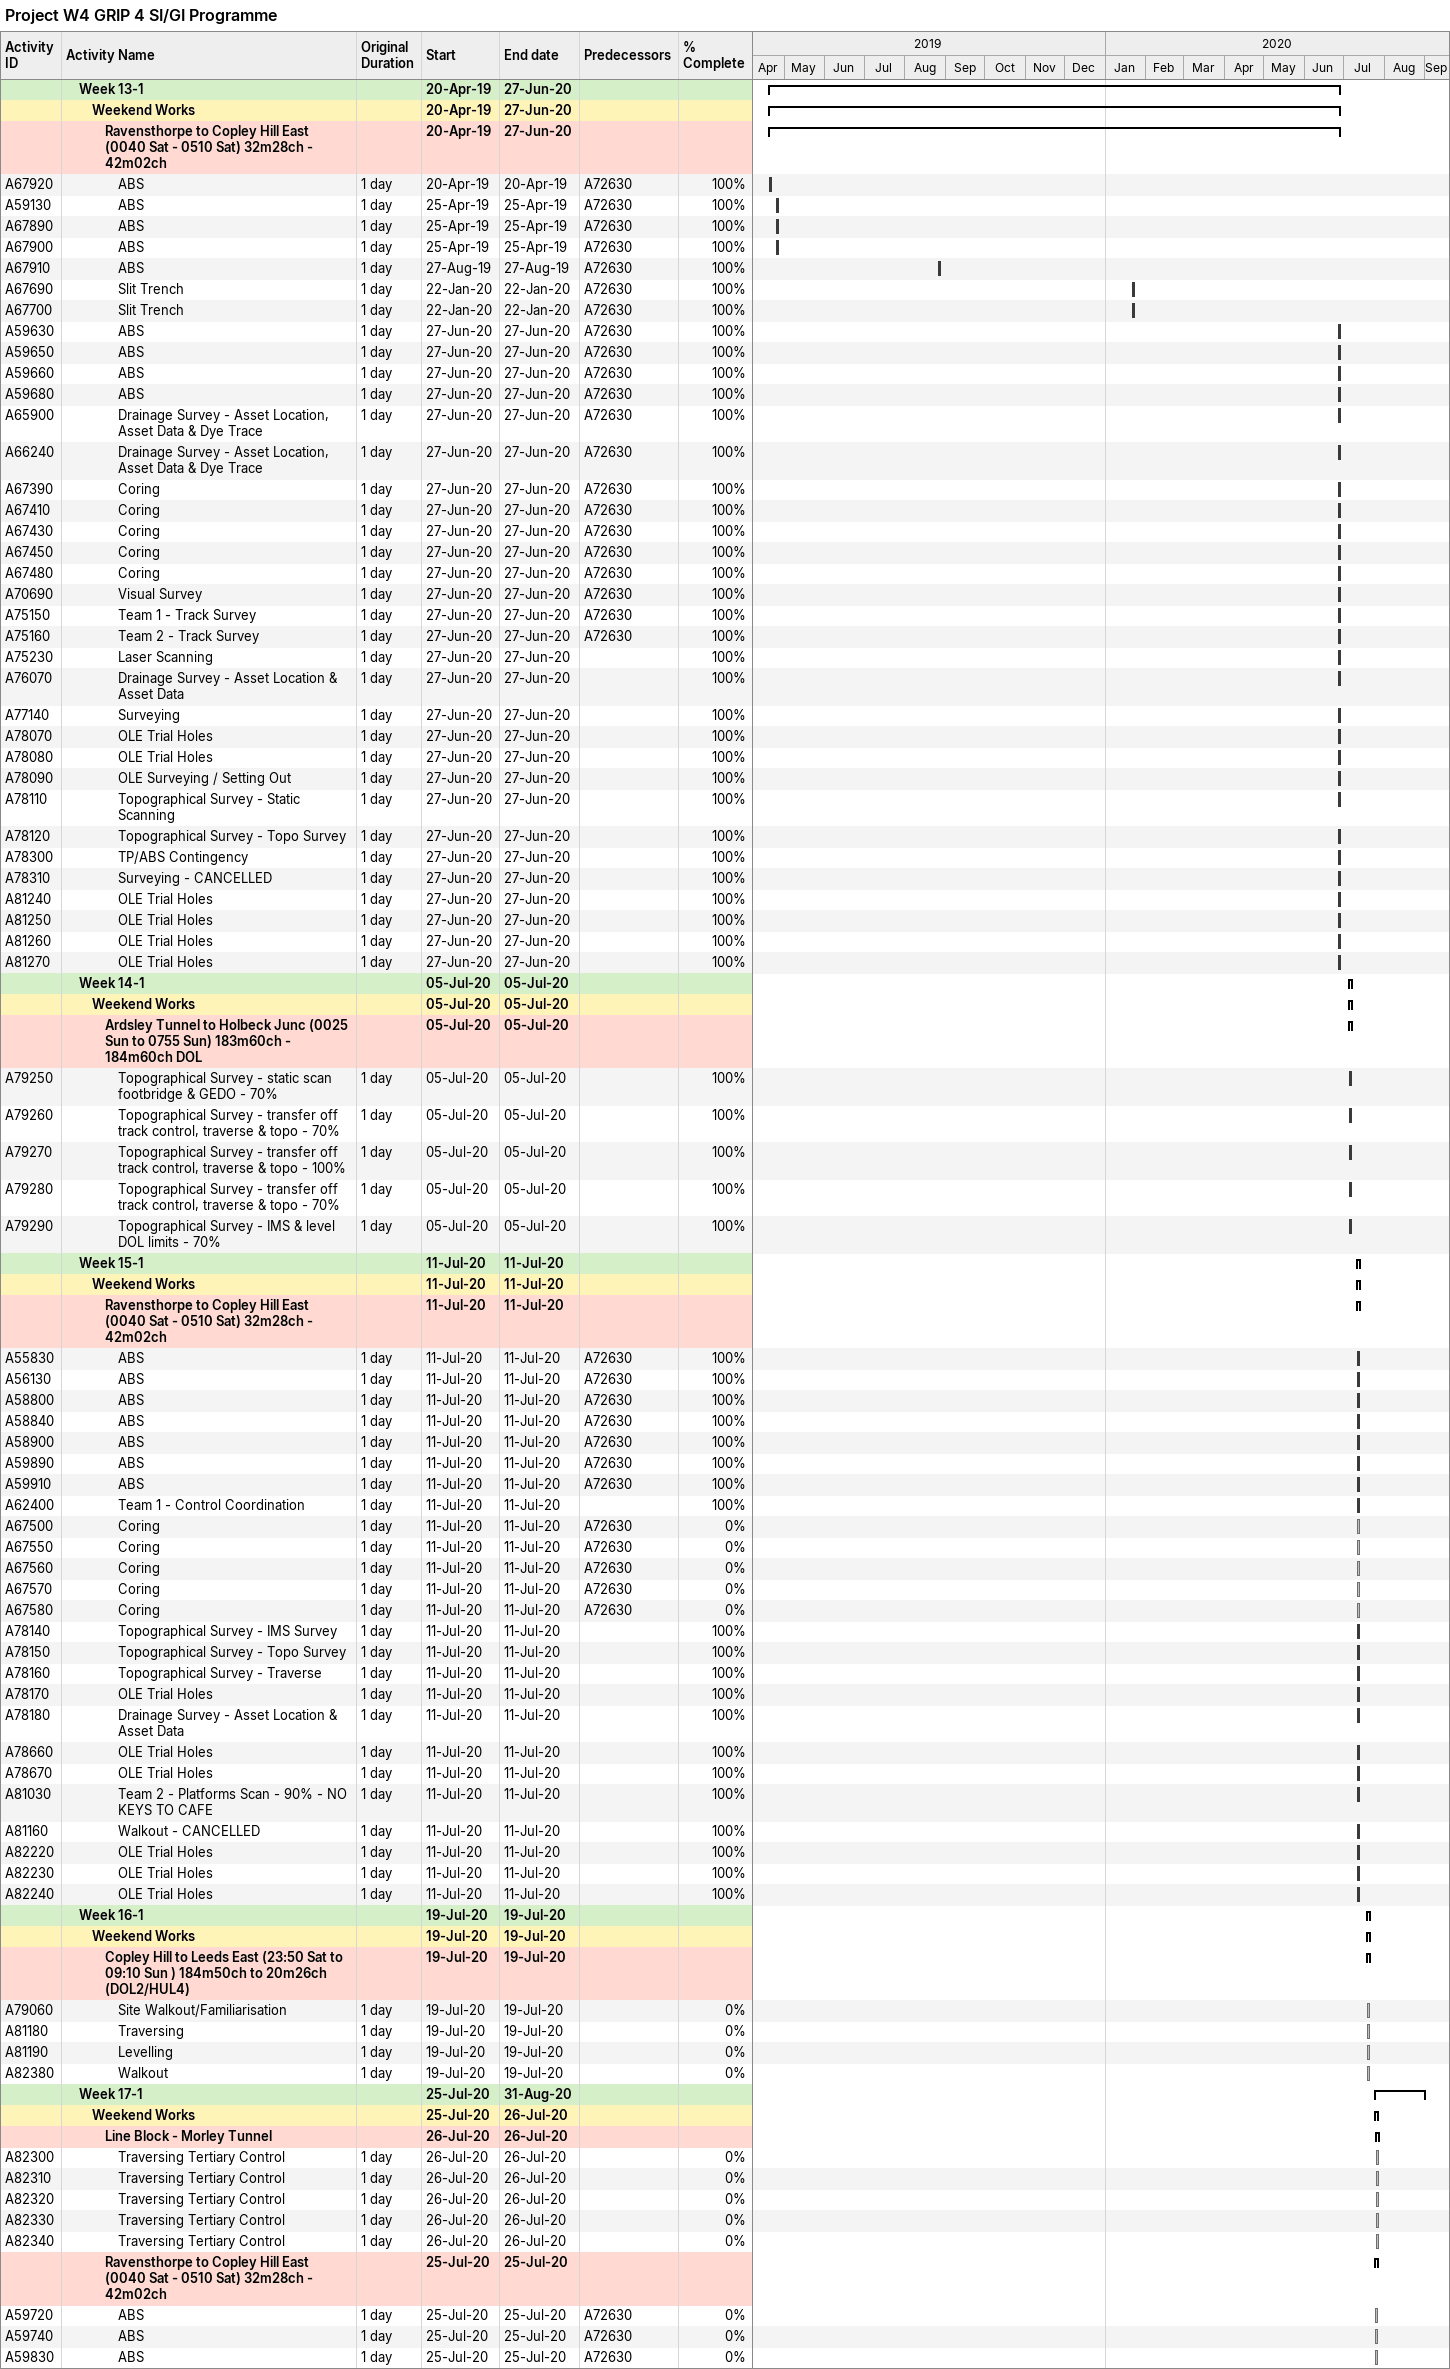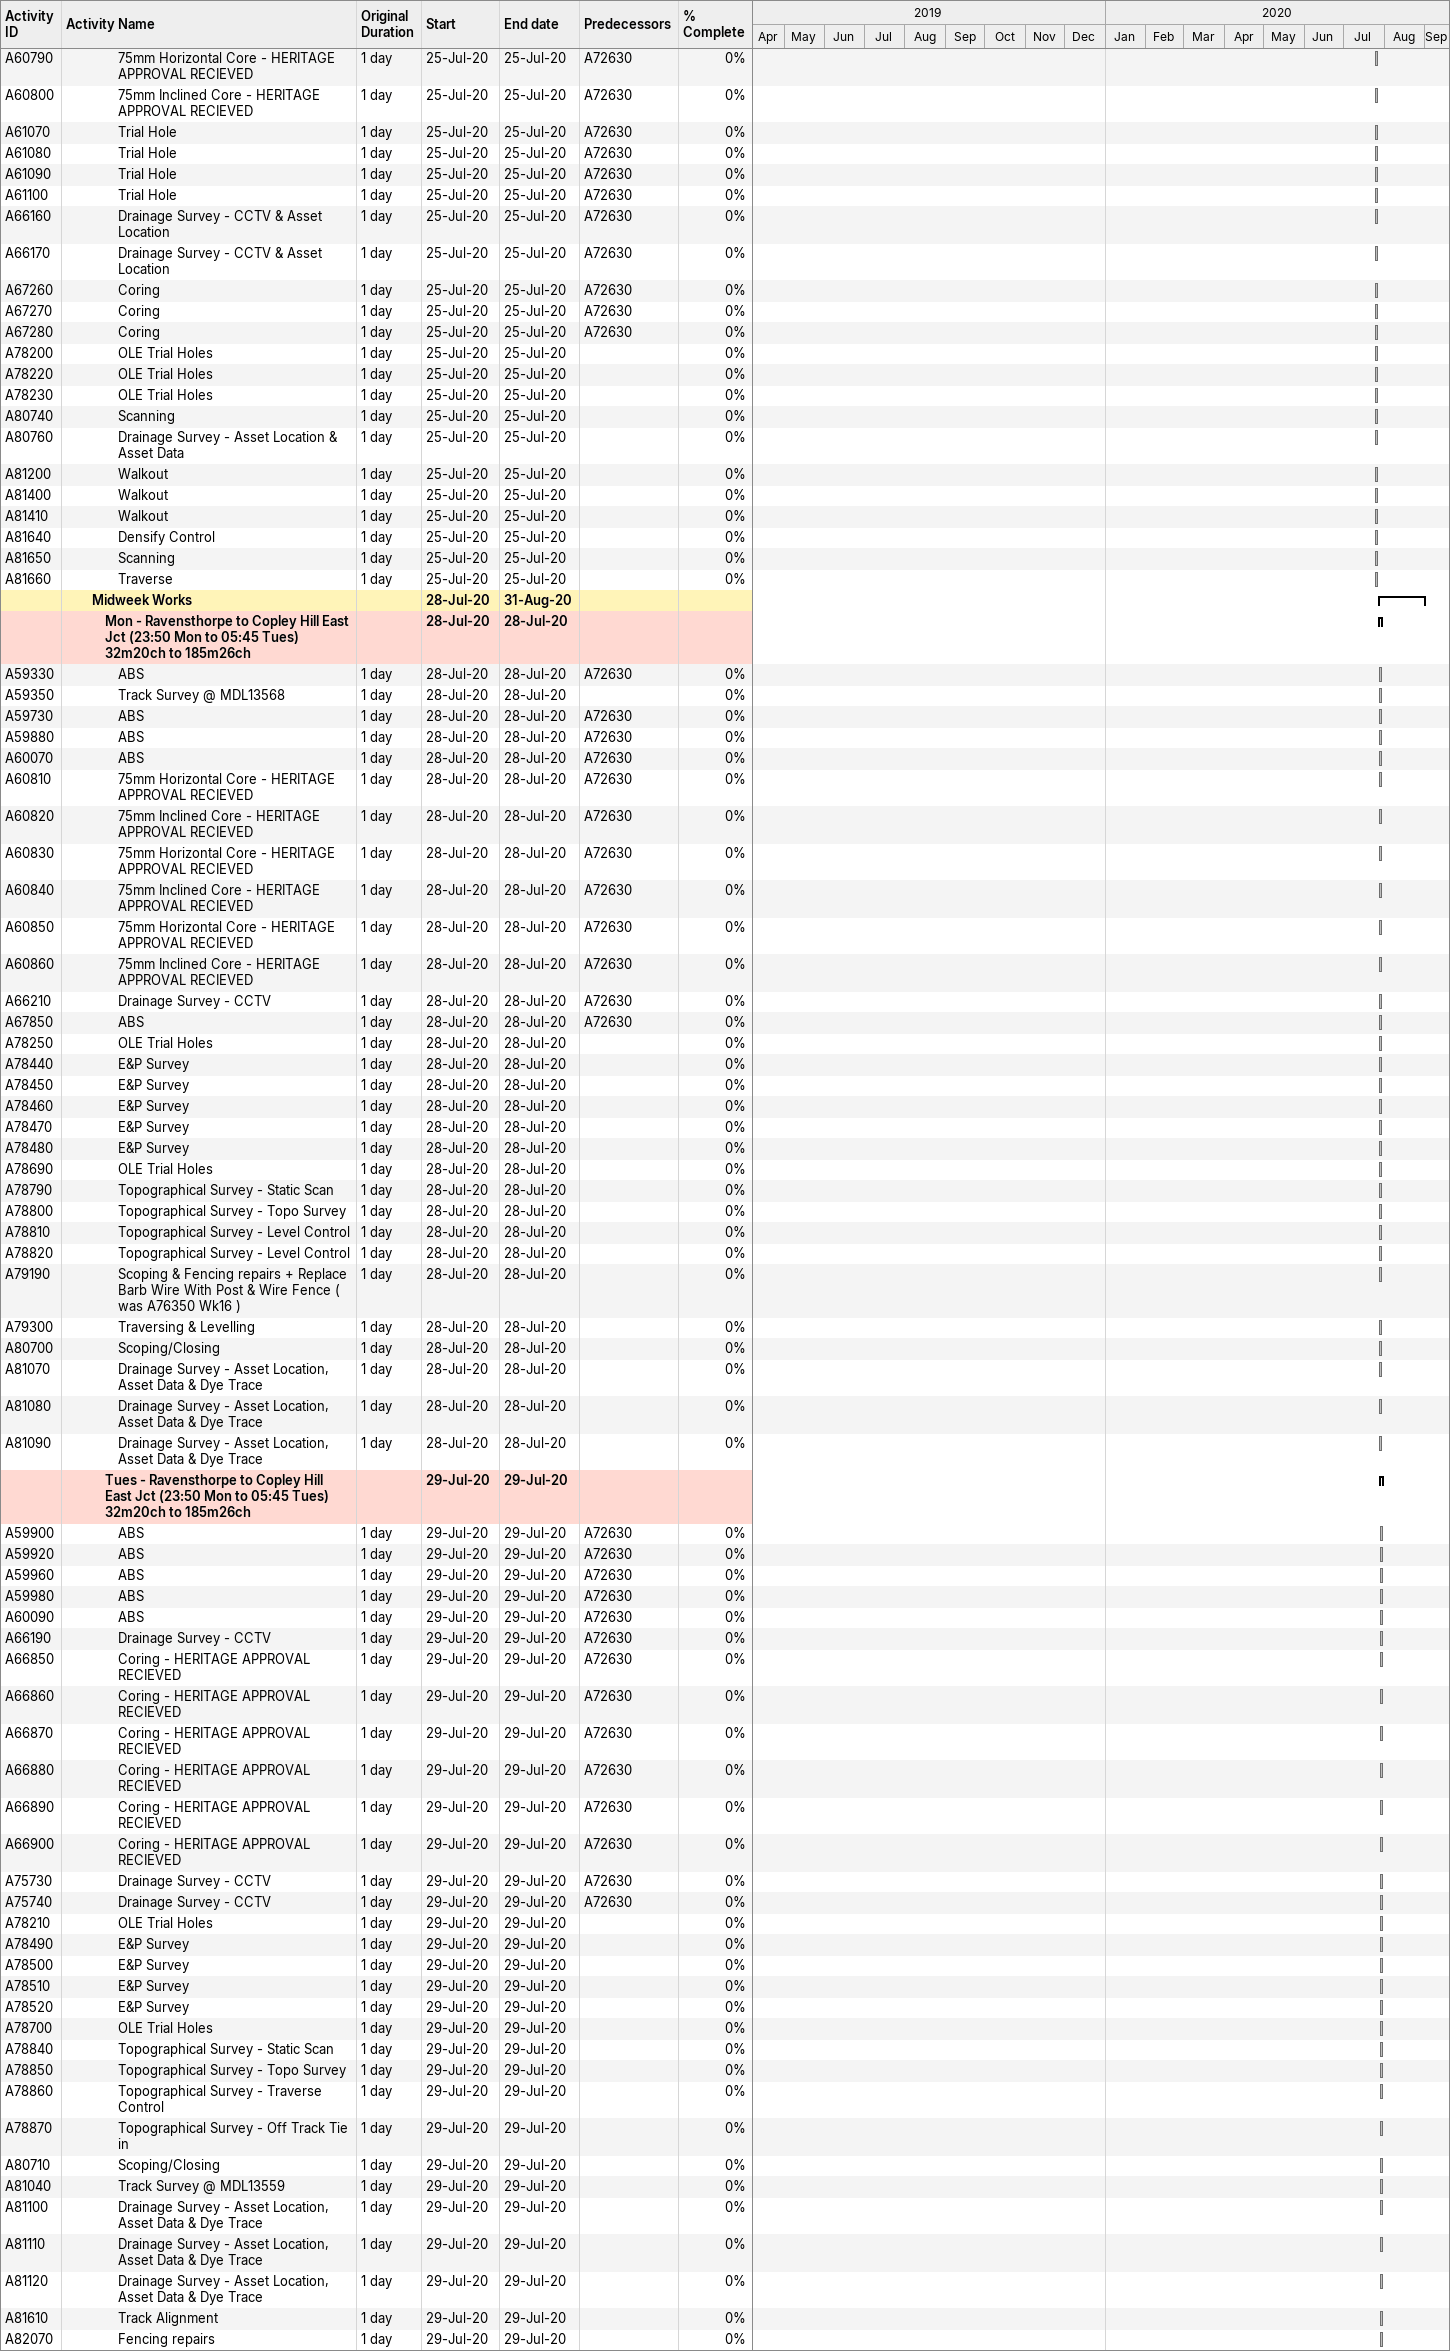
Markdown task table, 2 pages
Project W4 GRIP 4 SI/GI Programme

| ID | Level | Task | Original duration | Start | Finish | Predecessors | % complete |
|---|---|---|---|---|---|---|---|
|  | 2 | **Week 13-1** |  | 2019-04-20 | 2020-06-27 |  |  |
|  | 3 | **Weekend Works** |  | 2019-04-20 | 2020-06-27 |  |  |
|  | 4 | **Ravensthorpe to Copley Hill East (0040 Sat - 0510 Sat) 32m28ch - 42m02ch** |  | 2019-04-20 | 2020-06-27 |  |  |
| A67920 | 5 | ABS | 1d | 2019-04-20 | 2019-04-20 | A72630 | 100 |
| A59130 | 5 | ABS | 1d | 2019-04-25 | 2019-04-25 | A72630 | 100 |
| A67890 | 5 | ABS | 1d | 2019-04-25 | 2019-04-25 | A72630 | 100 |
| A67900 | 5 | ABS | 1d | 2019-04-25 | 2019-04-25 | A72630 | 100 |
| A67910 | 5 | ABS | 1d | 2019-08-27 | 2019-08-27 | A72630 | 100 |
| A67690 | 5 | Slit Trench | 1d | 2020-01-22 | 2020-01-22 | A72630 | 100 |
| A67700 | 5 | Slit Trench | 1d | 2020-01-22 | 2020-01-22 | A72630 | 100 |
| A59630 | 5 | ABS | 1d | 2020-06-27 | 2020-06-27 | A72630 | 100 |
| A59650 | 5 | ABS | 1d | 2020-06-27 | 2020-06-27 | A72630 | 100 |
| A59660 | 5 | ABS | 1d | 2020-06-27 | 2020-06-27 | A72630 | 100 |
| A59680 | 5 | ABS | 1d | 2020-06-27 | 2020-06-27 | A72630 | 100 |
| A65900 | 5 | Drainage Survey - Asset Location, Asset Data & Dye Trace | 1d | 2020-06-27 | 2020-06-27 | A72630 | 100 |
| A66240 | 5 | Drainage Survey - Asset Location, Asset Data & Dye Trace | 1d | 2020-06-27 | 2020-06-27 | A72630 | 100 |
| A67390 | 5 | Coring | 1d | 2020-06-27 | 2020-06-27 | A72630 | 100 |
| A67410 | 5 | Coring | 1d | 2020-06-27 | 2020-06-27 | A72630 | 100 |
| A67430 | 5 | Coring | 1d | 2020-06-27 | 2020-06-27 | A72630 | 100 |
| A67450 | 5 | Coring | 1d | 2020-06-27 | 2020-06-27 | A72630 | 100 |
| A67480 | 5 | Coring | 1d | 2020-06-27 | 2020-06-27 | A72630 | 100 |
| A70690 | 5 | Visual Survey | 1d | 2020-06-27 | 2020-06-27 | A72630 | 100 |
| A75150 | 5 | Team 1 - Track Survey | 1d | 2020-06-27 | 2020-06-27 | A72630 | 100 |
| A75160 | 5 | Team 2 - Track Survey | 1d | 2020-06-27 | 2020-06-27 | A72630 | 100 |
| A75230 | 5 | Laser Scanning | 1d | 2020-06-27 | 2020-06-27 |  | 100 |
| A76070 | 5 | Drainage Survey - Asset Location & Asset Data | 1d | 2020-06-27 | 2020-06-27 |  | 100 |
| A77140 | 5 | Surveying | 1d | 2020-06-27 | 2020-06-27 |  | 100 |
| A78070 | 5 | OLE Trial Holes | 1d | 2020-06-27 | 2020-06-27 |  | 100 |
| A78080 | 5 | OLE Trial Holes | 1d | 2020-06-27 | 2020-06-27 |  | 100 |
| A78090 | 5 | OLE Surveying / Setting Out | 1d | 2020-06-27 | 2020-06-27 |  | 100 |
| A78110 | 5 | Topographical Survey - Static Scanning | 1d | 2020-06-27 | 2020-06-27 |  | 100 |
| A78120 | 5 | Topographical Survey - Topo Survey | 1d | 2020-06-27 | 2020-06-27 |  | 100 |
| A78300 | 5 | TP/ABS Contingency | 1d | 2020-06-27 | 2020-06-27 |  | 100 |
| A78310 | 5 | Surveying - CANCELLED | 1d | 2020-06-27 | 2020-06-27 |  | 100 |
| A81240 | 5 | OLE Trial Holes | 1d | 2020-06-27 | 2020-06-27 |  | 100 |
| A81250 | 5 | OLE Trial Holes | 1d | 2020-06-27 | 2020-06-27 |  | 100 |
| A81260 | 5 | OLE Trial Holes | 1d | 2020-06-27 | 2020-06-27 |  | 100 |
| A81270 | 5 | OLE Trial Holes | 1d | 2020-06-27 | 2020-06-27 |  | 100 |
|  | 2 | **Week 14-1** |  | 2020-07-05 | 2020-07-05 |  |  |
|  | 3 | **Weekend Works** |  | 2020-07-05 | 2020-07-05 |  |  |
|  | 4 | **Ardsley Tunnel to Holbeck Junc (0025 Sun to 0755 Sun) 183m60ch - 184m60ch DOL** |  | 2020-07-05 | 2020-07-05 |  |  |
| A79250 | 5 | Topographical Survey - static scan footbridge & GEDO - 70% | 1d | 2020-07-05 | 2020-07-05 |  | 100 |
| A79260 | 5 | Topographical Survey - transfer off track control, traverse & topo - 70% | 1d | 2020-07-05 | 2020-07-05 |  | 100 |
| A79270 | 5 | Topographical Survey - transfer off track control, traverse & topo - 100% | 1d | 2020-07-05 | 2020-07-05 |  | 100 |
| A79280 | 5 | Topographical Survey - transfer off track control, traverse & topo - 70% | 1d | 2020-07-05 | 2020-07-05 |  | 100 |
| A79290 | 5 | Topographical Survey - IMS & level DOL limits - 70% | 1d | 2020-07-05 | 2020-07-05 |  | 100 |
|  | 2 | **Week 15-1** |  | 2020-07-11 | 2020-07-11 |  |  |
|  | 3 | **Weekend Works** |  | 2020-07-11 | 2020-07-11 |  |  |
|  | 4 | **Ravensthorpe to Copley Hill East (0040 Sat - 0510 Sat) 32m28ch - 42m02ch** |  | 2020-07-11 | 2020-07-11 |  |  |
| A55830 | 5 | ABS | 1d | 2020-07-11 | 2020-07-11 | A72630 | 100 |
| A56130 | 5 | ABS | 1d | 2020-07-11 | 2020-07-11 | A72630 | 100 |
| A58800 | 5 | ABS | 1d | 2020-07-11 | 2020-07-11 | A72630 | 100 |
| A58840 | 5 | ABS | 1d | 2020-07-11 | 2020-07-11 | A72630 | 100 |
| A58900 | 5 | ABS | 1d | 2020-07-11 | 2020-07-11 | A72630 | 100 |
| A59890 | 5 | ABS | 1d | 2020-07-11 | 2020-07-11 | A72630 | 100 |
| A59910 | 5 | ABS | 1d | 2020-07-11 | 2020-07-11 | A72630 | 100 |
| A62400 | 5 | Team 1 - Control Coordination | 1d | 2020-07-11 | 2020-07-11 |  | 100 |
| A67500 | 5 | Coring | 1d | 2020-07-11 | 2020-07-11 | A72630 | 0 |
| A67550 | 5 | Coring | 1d | 2020-07-11 | 2020-07-11 | A72630 | 0 |
| A67560 | 5 | Coring | 1d | 2020-07-11 | 2020-07-11 | A72630 | 0 |
| A67570 | 5 | Coring | 1d | 2020-07-11 | 2020-07-11 | A72630 | 0 |
| A67580 | 5 | Coring | 1d | 2020-07-11 | 2020-07-11 | A72630 | 0 |
| A78140 | 5 | Topographical Survey - IMS Survey | 1d | 2020-07-11 | 2020-07-11 |  | 100 |
| A78150 | 5 | Topographical Survey - Topo Survey | 1d | 2020-07-11 | 2020-07-11 |  | 100 |
| A78160 | 5 | Topographical Survey - Traverse | 1d | 2020-07-11 | 2020-07-11 |  | 100 |
| A78170 | 5 | OLE Trial Holes | 1d | 2020-07-11 | 2020-07-11 |  | 100 |
| A78180 | 5 | Drainage Survey - Asset Location & Asset Data | 1d | 2020-07-11 | 2020-07-11 |  | 100 |
| A78660 | 5 | OLE Trial Holes | 1d | 2020-07-11 | 2020-07-11 |  | 100 |
| A78670 | 5 | OLE Trial Holes | 1d | 2020-07-11 | 2020-07-11 |  | 100 |
| A81030 | 5 | Team 2 - Platforms Scan - 90% - NO KEYS TO CAFE | 1d | 2020-07-11 | 2020-07-11 |  | 100 |
| A81160 | 5 | Walkout - CANCELLED | 1d | 2020-07-11 | 2020-07-11 |  | 100 |
| A82220 | 5 | OLE Trial Holes | 1d | 2020-07-11 | 2020-07-11 |  | 100 |
| A82230 | 5 | OLE Trial Holes | 1d | 2020-07-11 | 2020-07-11 |  | 100 |
| A82240 | 5 | OLE Trial Holes | 1d | 2020-07-11 | 2020-07-11 |  | 100 |
|  | 2 | **Week 16-1** |  | 2020-07-19 | 2020-07-19 |  |  |
|  | 3 | **Weekend Works** |  | 2020-07-19 | 2020-07-19 |  |  |
|  | 4 | **Copley Hill to Leeds East (23:50 Sat to 09:10 Sun ) 184m50ch to 20m26ch (DOL2/HUL4)** |  | 2020-07-19 | 2020-07-19 |  |  |
| A79060 | 5 | Site Walkout/Familiarisation | 1d | 2020-07-19 | 2020-07-19 |  | 0 |
| A81180 | 5 | Traversing | 1d | 2020-07-19 | 2020-07-19 |  | 0 |
| A81190 | 5 | Levelling | 1d | 2020-07-19 | 2020-07-19 |  | 0 |
| A82380 | 5 | Walkout | 1d | 2020-07-19 | 2020-07-19 |  | 0 |
|  | 2 | **Week 17-1** |  | 2020-07-25 | 2020-08-31 |  |  |
|  | 3 | **Weekend Works** |  | 2020-07-25 | 2020-07-26 |  |  |
|  | 4 | **Line Block - Morley Tunnel** |  | 2020-07-26 | 2020-07-26 |  |  |
| A82300 | 5 | Traversing Tertiary Control | 1d | 2020-07-26 | 2020-07-26 |  | 0 |
| A82310 | 5 | Traversing Tertiary Control | 1d | 2020-07-26 | 2020-07-26 |  | 0 |
| A82320 | 5 | Traversing Tertiary Control | 1d | 2020-07-26 | 2020-07-26 |  | 0 |
| A82330 | 5 | Traversing Tertiary Control | 1d | 2020-07-26 | 2020-07-26 |  | 0 |
| A82340 | 5 | Traversing Tertiary Control | 1d | 2020-07-26 | 2020-07-26 |  | 0 |
|  | 4 | **Ravensthorpe to Copley Hill East (0040 Sat - 0510 Sat) 32m28ch - 42m02ch** |  | 2020-07-25 | 2020-07-25 |  |  |
| A59720 | 5 | ABS | 1d | 2020-07-25 | 2020-07-25 | A72630 | 0 |
| A59740 | 5 | ABS | 1d | 2020-07-25 | 2020-07-25 | A72630 | 0 |
| A59830 | 5 | ABS | 1d | 2020-07-25 | 2020-07-25 | A72630 | 0 |
| A60790 | 5 | 75mm Horizontal Core - HERITAGE APPROVAL RECIEVED | 1d | 2020-07-25 | 2020-07-25 | A72630 | 0 |
| A60800 | 5 | 75mm Inclined Core - HERITAGE APPROVAL RECIEVED | 1d | 2020-07-25 | 2020-07-25 | A72630 | 0 |
| A61070 | 5 | Trial Hole | 1d | 2020-07-25 | 2020-07-25 | A72630 | 0 |
| A61080 | 5 | Trial Hole | 1d | 2020-07-25 | 2020-07-25 | A72630 | 0 |
| A61090 | 5 | Trial Hole | 1d | 2020-07-25 | 2020-07-25 | A72630 | 0 |
| A61100 | 5 | Trial Hole | 1d | 2020-07-25 | 2020-07-25 | A72630 | 0 |
| A66160 | 5 | Drainage Survey - CCTV & Asset Location | 1d | 2020-07-25 | 2020-07-25 | A72630 | 0 |
| A66170 | 5 | Drainage Survey - CCTV & Asset Location | 1d | 2020-07-25 | 2020-07-25 | A72630 | 0 |
| A67260 | 5 | Coring | 1d | 2020-07-25 | 2020-07-25 | A72630 | 0 |
| A67270 | 5 | Coring | 1d | 2020-07-25 | 2020-07-25 | A72630 | 0 |
| A67280 | 5 | Coring | 1d | 2020-07-25 | 2020-07-25 | A72630 | 0 |
| A78200 | 5 | OLE Trial Holes | 1d | 2020-07-25 | 2020-07-25 |  | 0 |
| A78220 | 5 | OLE Trial Holes | 1d | 2020-07-25 | 2020-07-25 |  | 0 |
| A78230 | 5 | OLE Trial Holes | 1d | 2020-07-25 | 2020-07-25 |  | 0 |
| A80740 | 5 | Scanning | 1d | 2020-07-25 | 2020-07-25 |  | 0 |
| A80760 | 5 | Drainage Survey - Asset Location & Asset Data | 1d | 2020-07-25 | 2020-07-25 |  | 0 |
| A81200 | 5 | Walkout | 1d | 2020-07-25 | 2020-07-25 |  | 0 |
| A81400 | 5 | Walkout | 1d | 2020-07-25 | 2020-07-25 |  | 0 |
| A81410 | 5 | Walkout | 1d | 2020-07-25 | 2020-07-25 |  | 0 |
| A81640 | 5 | Densify Control | 1d | 2020-07-25 | 2020-07-25 |  | 0 |
| A81650 | 5 | Scanning | 1d | 2020-07-25 | 2020-07-25 |  | 0 |
| A81660 | 5 | Traverse | 1d | 2020-07-25 | 2020-07-25 |  | 0 |
|  | 3 | **Midweek Works** |  | 2020-07-28 | 2020-08-31 |  |  |
|  | 4 | **Mon - Ravensthorpe to Copley Hill East Jct (23:50 Mon to 05:45 Tues) 32m20ch to 185m26ch** |  | 2020-07-28 | 2020-07-28 |  |  |
| A59330 | 5 | ABS | 1d | 2020-07-28 | 2020-07-28 | A72630 | 0 |
| A59350 | 5 | Track Survey @ MDL13568 | 1d | 2020-07-28 | 2020-07-28 |  | 0 |
| A59730 | 5 | ABS | 1d | 2020-07-28 | 2020-07-28 | A72630 | 0 |
| A59880 | 5 | ABS | 1d | 2020-07-28 | 2020-07-28 | A72630 | 0 |
| A60070 | 5 | ABS | 1d | 2020-07-28 | 2020-07-28 | A72630 | 0 |
| A60810 | 5 | 75mm Horizontal Core - HERITAGE APPROVAL RECIEVED | 1d | 2020-07-28 | 2020-07-28 | A72630 | 0 |
| A60820 | 5 | 75mm Inclined Core - HERITAGE APPROVAL RECIEVED | 1d | 2020-07-28 | 2020-07-28 | A72630 | 0 |
| A60830 | 5 | 75mm Horizontal Core - HERITAGE APPROVAL RECIEVED | 1d | 2020-07-28 | 2020-07-28 | A72630 | 0 |
| A60840 | 5 | 75mm Inclined Core - HERITAGE APPROVAL RECIEVED | 1d | 2020-07-28 | 2020-07-28 | A72630 | 0 |
| A60850 | 5 | 75mm Horizontal Core - HERITAGE APPROVAL RECIEVED | 1d | 2020-07-28 | 2020-07-28 | A72630 | 0 |
| A60860 | 5 | 75mm Inclined Core - HERITAGE APPROVAL RECIEVED | 1d | 2020-07-28 | 2020-07-28 | A72630 | 0 |
| A66210 | 5 | Drainage Survey - CCTV | 1d | 2020-07-28 | 2020-07-28 | A72630 | 0 |
| A67850 | 5 | ABS | 1d | 2020-07-28 | 2020-07-28 | A72630 | 0 |
| A78250 | 5 | OLE Trial Holes | 1d | 2020-07-28 | 2020-07-28 |  | 0 |
| A78440 | 5 | E&P Survey | 1d | 2020-07-28 | 2020-07-28 |  | 0 |
| A78450 | 5 | E&P Survey | 1d | 2020-07-28 | 2020-07-28 |  | 0 |
| A78460 | 5 | E&P Survey | 1d | 2020-07-28 | 2020-07-28 |  | 0 |
| A78470 | 5 | E&P Survey | 1d | 2020-07-28 | 2020-07-28 |  | 0 |
| A78480 | 5 | E&P Survey | 1d | 2020-07-28 | 2020-07-28 |  | 0 |
| A78690 | 5 | OLE Trial Holes | 1d | 2020-07-28 | 2020-07-28 |  | 0 |
| A78790 | 5 | Topographical Survey - Static Scan | 1d | 2020-07-28 | 2020-07-28 |  | 0 |
| A78800 | 5 | Topographical Survey - Topo Survey | 1d | 2020-07-28 | 2020-07-28 |  | 0 |
| A78810 | 5 | Topographical Survey - Level Control | 1d | 2020-07-28 | 2020-07-28 |  | 0 |
| A78820 | 5 | Topographical Survey - Level Control | 1d | 2020-07-28 | 2020-07-28 |  | 0 |
| A79190 | 5 | Scoping & Fencing repairs + Replace Barb Wire With Post & Wire Fence ( was A76350 Wk16 ) | 1d | 2020-07-28 | 2020-07-28 |  | 0 |
| A79300 | 5 | Traversing & Levelling | 1d | 2020-07-28 | 2020-07-28 |  | 0 |
| A80700 | 5 | Scoping/Closing | 1d | 2020-07-28 | 2020-07-28 |  | 0 |
| A81070 | 5 | Drainage Survey - Asset Location, Asset Data & Dye Trace | 1d | 2020-07-28 | 2020-07-28 |  | 0 |
| A81080 | 5 | Drainage Survey - Asset Location, Asset Data & Dye Trace | 1d | 2020-07-28 | 2020-07-28 |  | 0 |
| A81090 | 5 | Drainage Survey - Asset Location, Asset Data & Dye Trace | 1d | 2020-07-28 | 2020-07-28 |  | 0 |
|  | 4 | **Tues - Ravensthorpe to Copley Hill East Jct (23:50 Mon to 05:45 Tues) 32m20ch to 185m26ch** |  | 2020-07-29 | 2020-07-29 |  |  |
| A59900 | 5 | ABS | 1d | 2020-07-29 | 2020-07-29 | A72630 | 0 |
| A59920 | 5 | ABS | 1d | 2020-07-29 | 2020-07-29 | A72630 | 0 |
| A59960 | 5 | ABS | 1d | 2020-07-29 | 2020-07-29 | A72630 | 0 |
| A59980 | 5 | ABS | 1d | 2020-07-29 | 2020-07-29 | A72630 | 0 |
| A60090 | 5 | ABS | 1d | 2020-07-29 | 2020-07-29 | A72630 | 0 |
| A66190 | 5 | Drainage Survey - CCTV | 1d | 2020-07-29 | 2020-07-29 | A72630 | 0 |
| A66850 | 5 | Coring - HERITAGE APPROVAL RECIEVED | 1d | 2020-07-29 | 2020-07-29 | A72630 | 0 |
| A66860 | 5 | Coring - HERITAGE APPROVAL RECIEVED | 1d | 2020-07-29 | 2020-07-29 | A72630 | 0 |
| A66870 | 5 | Coring - HERITAGE APPROVAL RECIEVED | 1d | 2020-07-29 | 2020-07-29 | A72630 | 0 |
| A66880 | 5 | Coring - HERITAGE APPROVAL RECIEVED | 1d | 2020-07-29 | 2020-07-29 | A72630 | 0 |
| A66890 | 5 | Coring - HERITAGE APPROVAL RECIEVED | 1d | 2020-07-29 | 2020-07-29 | A72630 | 0 |
| A66900 | 5 | Coring - HERITAGE APPROVAL RECIEVED | 1d | 2020-07-29 | 2020-07-29 | A72630 | 0 |
| A75730 | 5 | Drainage Survey - CCTV | 1d | 2020-07-29 | 2020-07-29 | A72630 | 0 |
| A75740 | 5 | Drainage Survey - CCTV | 1d | 2020-07-29 | 2020-07-29 | A72630 | 0 |
| A78210 | 5 | OLE Trial Holes | 1d | 2020-07-29 | 2020-07-29 |  | 0 |
| A78490 | 5 | E&P Survey | 1d | 2020-07-29 | 2020-07-29 |  | 0 |
| A78500 | 5 | E&P Survey | 1d | 2020-07-29 | 2020-07-29 |  | 0 |
| A78510 | 5 | E&P Survey | 1d | 2020-07-29 | 2020-07-29 |  | 0 |
| A78520 | 5 | E&P Survey | 1d | 2020-07-29 | 2020-07-29 |  | 0 |
| A78700 | 5 | OLE Trial Holes | 1d | 2020-07-29 | 2020-07-29 |  | 0 |
| A78840 | 5 | Topographical Survey - Static Scan | 1d | 2020-07-29 | 2020-07-29 |  | 0 |
| A78850 | 5 | Topographical Survey - Topo Survey | 1d | 2020-07-29 | 2020-07-29 |  | 0 |
| A78860 | 5 | Topographical Survey - Traverse Control | 1d | 2020-07-29 | 2020-07-29 |  | 0 |
| A78870 | 5 | Topographical Survey - Off Track Tie in | 1d | 2020-07-29 | 2020-07-29 |  | 0 |
| A80710 | 5 | Scoping/Closing | 1d | 2020-07-29 | 2020-07-29 |  | 0 |
| A81040 | 5 | Track Survey @ MDL13559 | 1d | 2020-07-29 | 2020-07-29 |  | 0 |
| A81100 | 5 | Drainage Survey - Asset Location, Asset Data & Dye Trace | 1d | 2020-07-29 | 2020-07-29 |  | 0 |
| A81110 | 5 | Drainage Survey - Asset Location, Asset Data & Dye Trace | 1d | 2020-07-29 | 2020-07-29 |  | 0 |
| A81120 | 5 | Drainage Survey - Asset Location, Asset Data & Dye Trace | 1d | 2020-07-29 | 2020-07-29 |  | 0 |
| A81610 | 5 | Track Alignment | 1d | 2020-07-29 | 2020-07-29 |  | 0 |
| A82070 | 5 | Fencing repairs | 1d | 2020-07-29 | 2020-07-29 |  | 0 |
